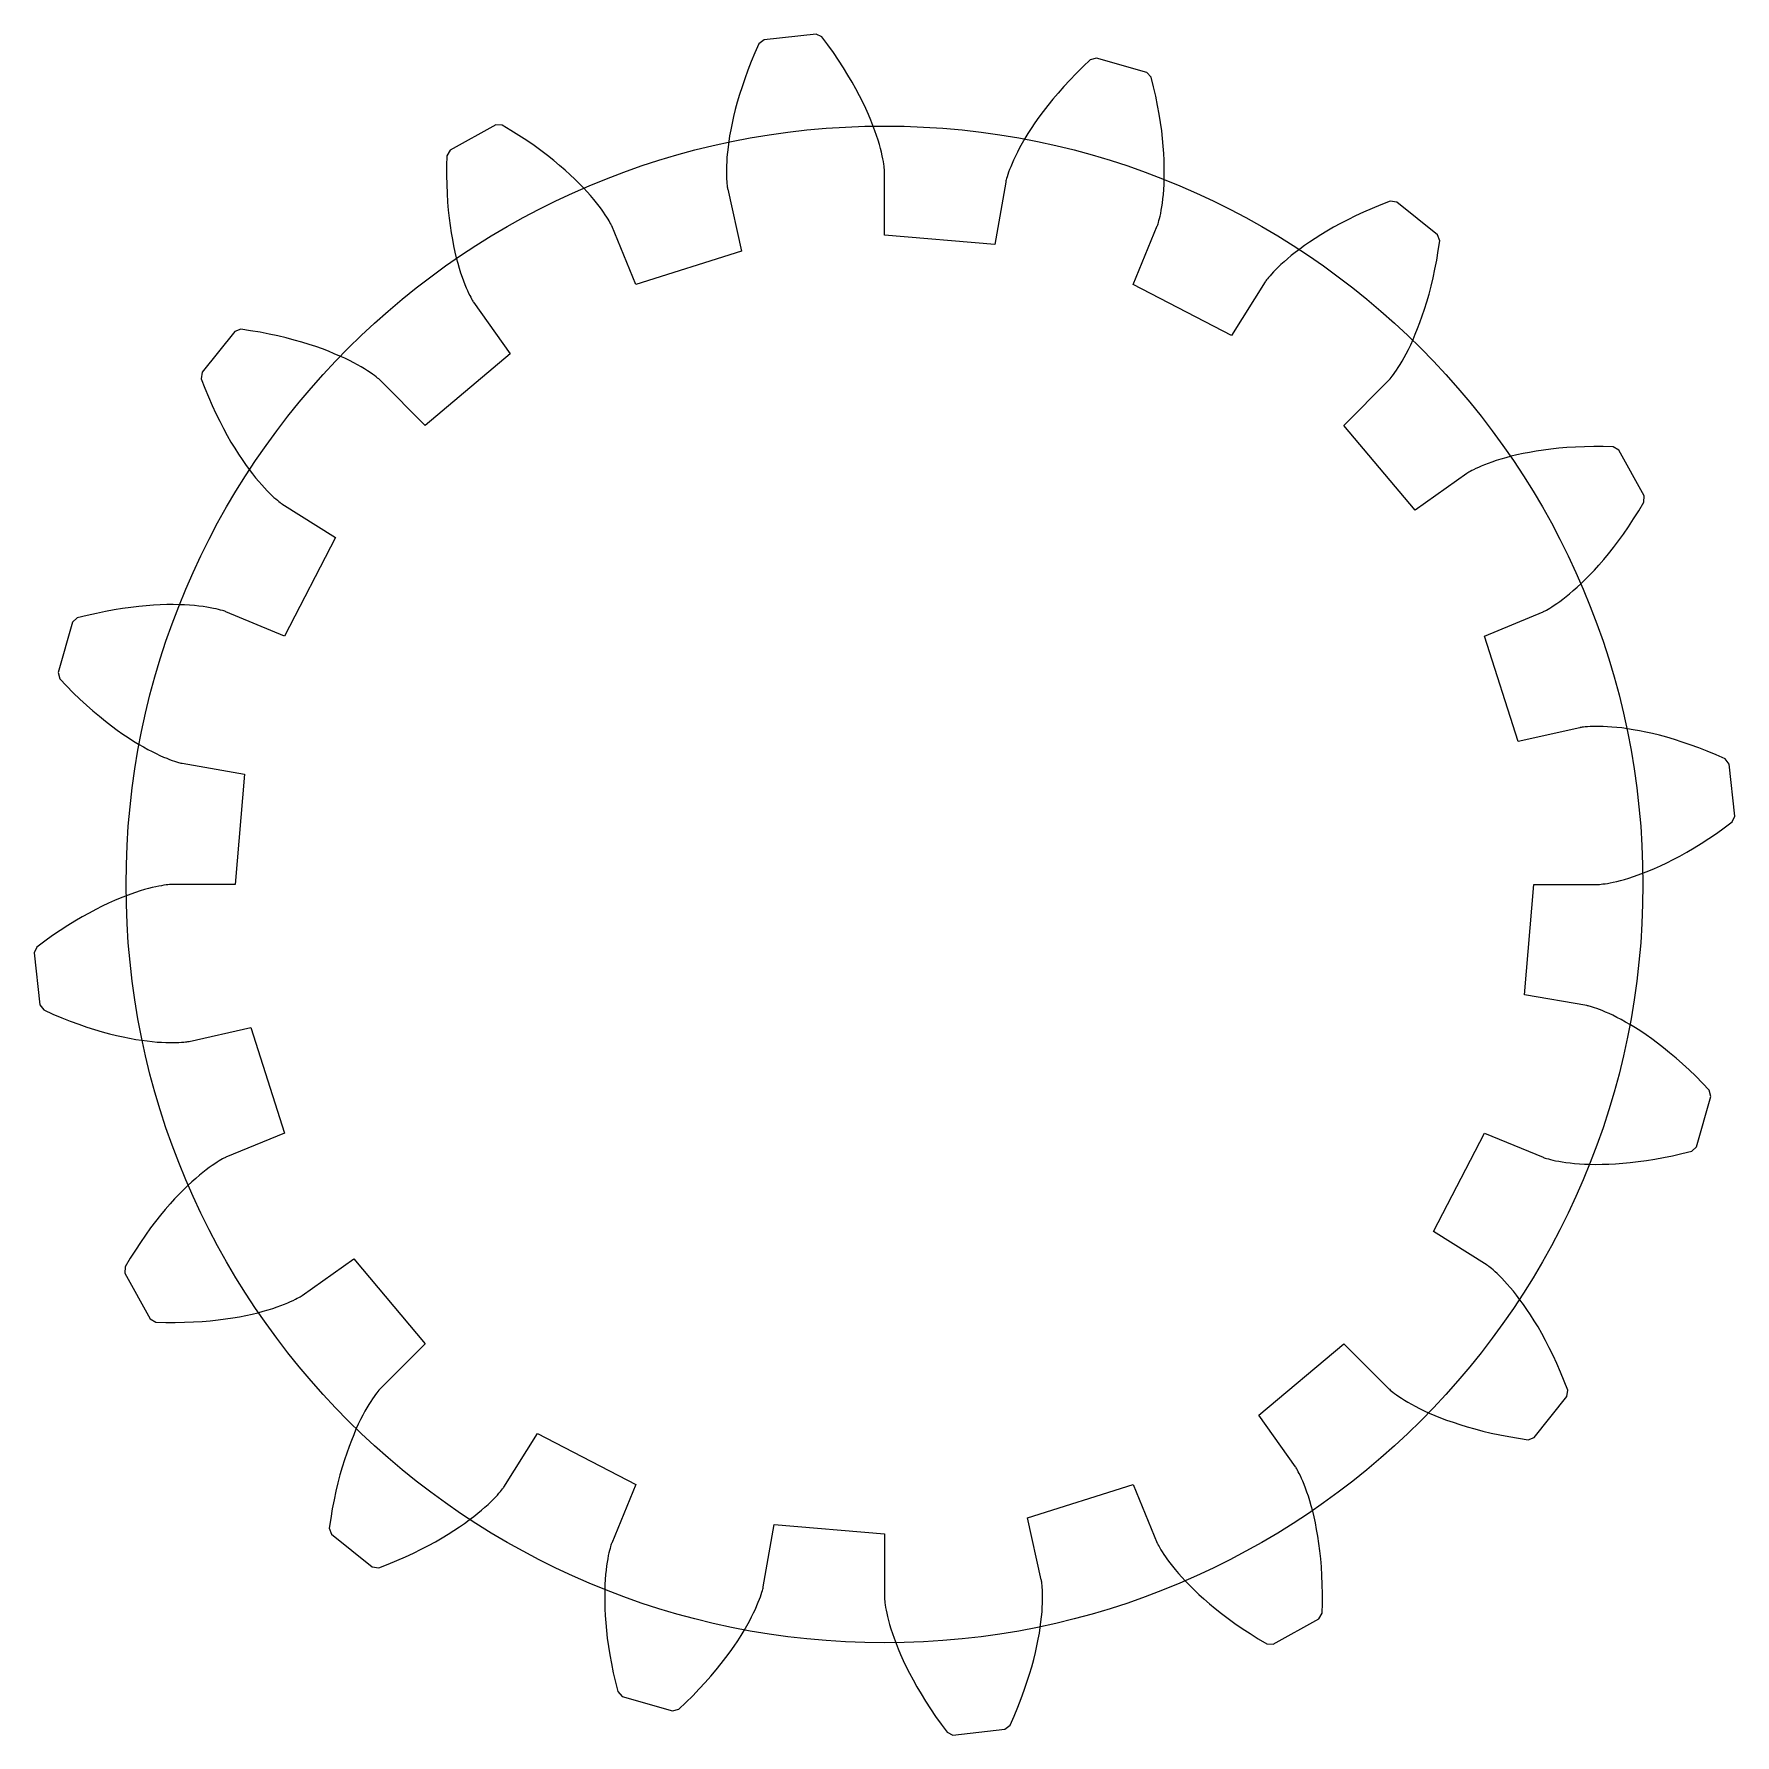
# Model space of a CAD drawing. Extents: x -10.5 to 10.5, y 74.1 to 95.2.
import ezdxf

# ---------------------------------------------------------------- set-up
doc = ezdxf.new("R2010")
doc.units = 0
doc.layers.get('0').update_dxf_attribs({"linetype": 'CONTINUOUS'})

msp = doc.modelspace()

# ---------------------------------------------------------------- linework, layer by layer
msp.add_lwpolyline([(8.055, 84.667), (8.841, 84.667), (8.847, 84.667), (8.857, 84.667), (8.87, 84.668), (8.888, 84.67), (8.911, 84.673), (8.937, 84.676), (8.967, 84.681), (9.001, 84.687), (9.04, 84.695), (9.082, 84.705), (9.128, 84.717), (9.178, 84.73), (9.232, 84.746), (9.289, 84.765), (9.35, 84.786), (9.414, 84.81), (9.482, 84.837), (9.553, 84.867), (9.627, 84.9), (9.704, 84.936), (9.784, 84.977), (9.867, 85.02), (9.953, 85.068), (10.041, 85.12), (10.131, 85.176), (10.224, 85.236), (10.319, 85.3), (10.417, 85.369), (10.515, 85.443), (10.549, 85.516), (10.477, 86.16), (10.429, 86.224), (10.316, 86.274), (10.206, 86.319), (10.099, 86.361), (9.995, 86.399), (9.894, 86.434), (9.797, 86.465), (9.703, 86.493), (9.612, 86.517), (9.525, 86.539), (9.442, 86.558), (9.363, 86.574), (9.287, 86.587), (9.215, 86.599), (9.147, 86.608), (9.083, 86.615), (9.023, 86.62), (8.967, 86.624), (8.915, 86.627), (8.868, 86.628), (8.825, 86.628), (8.785, 86.627), (8.751, 86.626), (8.72, 86.624), (8.693, 86.622), (8.671, 86.619), (8.653, 86.617), (8.64, 86.615), (8.63, 86.613), (8.625, 86.612), (7.858, 86.439), (7.442, 87.749), (8.168, 88.05), (8.173, 88.052), (8.182, 88.057), (8.195, 88.063), (8.211, 88.071), (8.23, 88.082), (8.253, 88.096), (8.279, 88.112), (8.308, 88.131), (8.341, 88.153), (8.376, 88.178), (8.414, 88.206), (8.455, 88.238), (8.498, 88.273), (8.544, 88.312), (8.592, 88.355), (8.643, 88.402), (8.695, 88.452), (8.749, 88.507), (8.805, 88.566), (8.862, 88.629), (8.921, 88.697), (8.981, 88.769), (9.041, 88.846), (9.103, 88.928), (9.165, 89.014), (9.228, 89.105), (9.292, 89.201), (9.355, 89.302), (9.418, 89.408), (9.421, 89.488), (9.109, 90.056), (9.039, 90.096), (8.916, 90.099), (8.797, 90.099), (8.682, 90.097), (8.571, 90.093), (8.465, 90.086), (8.363, 90.077), (8.266, 90.067), (8.173, 90.055), (8.084, 90.042), (8, 90.027), (7.92, 90.011), (7.845, 89.995), (7.774, 89.978), (7.708, 89.96), (7.646, 89.942), (7.588, 89.925), (7.535, 89.907), (7.487, 89.889), (7.442, 89.872), (7.402, 89.856), (7.366, 89.84), (7.335, 89.825), (7.307, 89.812), (7.284, 89.8), (7.264, 89.789), (7.248, 89.78), (7.236, 89.773), (7.228, 89.768), (7.224, 89.765), (6.581, 89.311), (5.696, 90.362), (6.252, 90.919), (6.256, 90.922), (6.262, 90.93), (6.271, 90.94), (6.283, 90.954), (6.297, 90.972), (6.312, 90.993), (6.33, 91.018), (6.35, 91.046), (6.372, 91.079), (6.395, 91.116), (6.419, 91.157), (6.445, 91.202), (6.471, 91.251), (6.499, 91.304), (6.527, 91.362), (6.556, 91.425), (6.584, 91.491), (6.613, 91.563), (6.642, 91.639), (6.671, 91.719), (6.699, 91.804), (6.727, 91.894), (6.754, 91.988), (6.779, 92.087), (6.804, 92.191), (6.827, 92.299), (6.849, 92.412), (6.869, 92.529), (6.887, 92.651), (6.859, 92.726), (6.353, 93.131), (6.273, 93.142), (6.158, 93.097), (6.048, 93.052), (5.943, 93.006), (5.842, 92.96), (5.747, 92.913), (5.656, 92.866), (5.57, 92.819), (5.488, 92.772), (5.412, 92.726), (5.34, 92.68), (5.272, 92.635), (5.209, 92.591), (5.15, 92.549), (5.095, 92.507), (5.045, 92.467), (4.999, 92.428), (4.957, 92.392), (4.918, 92.357), (4.884, 92.324), (4.853, 92.293), (4.826, 92.265), (4.802, 92.239), (4.782, 92.216), (4.765, 92.196), (4.751, 92.179), (4.74, 92.165), (4.732, 92.153), (4.726, 92.145), (4.723, 92.141), (4.303, 91.476), (3.083, 92.109), (3.383, 92.835), (3.385, 92.84), (3.389, 92.849), (3.393, 92.862), (3.398, 92.88), (3.404, 92.901), (3.411, 92.927), (3.418, 92.957), (3.426, 92.991), (3.433, 93.029), (3.44, 93.072), (3.447, 93.119), (3.453, 93.17), (3.459, 93.226), (3.464, 93.286), (3.468, 93.35), (3.47, 93.419), (3.471, 93.492), (3.471, 93.569), (3.469, 93.65), (3.464, 93.735), (3.458, 93.825), (3.449, 93.918), (3.438, 94.015), (3.424, 94.117), (3.407, 94.222), (3.387, 94.331), (3.364, 94.443), (3.337, 94.559), (3.307, 94.679), (3.253, 94.738), (2.63, 94.918), (2.552, 94.897), (2.463, 94.812), (2.379, 94.728), (2.299, 94.645), (2.224, 94.564), (2.154, 94.484), (2.088, 94.406), (2.026, 94.33), (1.969, 94.256), (1.916, 94.183), (1.866, 94.114), (1.821, 94.046), (1.779, 93.981), (1.742, 93.919), (1.707, 93.86), (1.676, 93.804), (1.648, 93.75), (1.623, 93.7), (1.601, 93.653), (1.582, 93.61), (1.565, 93.57), (1.551, 93.534), (1.539, 93.501), (1.529, 93.472), (1.521, 93.446), (1.514, 93.425), (1.51, 93.408), (1.506, 93.394), (1.504, 93.385), (1.503, 93.379), (1.369, 92.604), (0, 92.722), (0, 93.508), (0, 93.514), (-0.001, 93.523), (-0.002, 93.537), (-0.003, 93.555), (-0.006, 93.577), (-0.01, 93.603), (-0.014, 93.634), (-0.021, 93.668), (-0.029, 93.706), (-0.038, 93.749), (-0.05, 93.795), (-0.064, 93.845), (-0.08, 93.898), (-0.098, 93.956), (-0.119, 94.016), (-0.143, 94.081), (-0.17, 94.148), (-0.2, 94.219), (-0.233, 94.293), (-0.27, 94.371), (-0.31, 94.451), (-0.354, 94.534), (-0.401, 94.619), (-0.453, 94.707), (-0.509, 94.798), (-0.569, 94.891), (-0.634, 94.986), (-0.702, 95.083), (-0.776, 95.182), (-0.849, 95.216), (-1.493, 95.144), (-1.557, 95.095), (-1.607, 94.982), (-1.653, 94.873), (-1.695, 94.766), (-1.733, 94.662), (-1.767, 94.561), (-1.798, 94.464), (-1.826, 94.37), (-1.851, 94.279), (-1.872, 94.192), (-1.891, 94.109), (-1.907, 94.029), (-1.921, 93.953), (-1.932, 93.881), (-1.941, 93.814), (-1.948, 93.75), (-1.954, 93.69), (-1.957, 93.634), (-1.96, 93.582), (-1.961, 93.535), (-1.961, 93.491), (-1.96, 93.452), (-1.959, 93.417), (-1.957, 93.387), (-1.955, 93.36), (-1.953, 93.338), (-1.95, 93.32), (-1.948, 93.306), (-1.947, 93.297), (-1.945, 93.291), (-1.772, 92.524), (-3.083, 92.109), (-3.383, 92.835), (-3.386, 92.84), (-3.39, 92.849), (-3.396, 92.861), (-3.405, 92.877), (-3.415, 92.897), (-3.429, 92.92), (-3.445, 92.946), (-3.464, 92.975), (-3.486, 93.007), (-3.511, 93.043), (-3.539, 93.081), (-3.571, 93.122), (-3.606, 93.165), (-3.645, 93.211), (-3.688, 93.259), (-3.735, 93.309), (-3.786, 93.362), (-3.84, 93.416), (-3.899, 93.471), (-3.963, 93.529), (-4.03, 93.587), (-4.103, 93.647), (-4.18, 93.708), (-4.261, 93.77), (-4.347, 93.832), (-4.438, 93.895), (-4.534, 93.958), (-4.635, 94.021), (-4.741, 94.085), (-4.821, 94.088), (-5.389, 93.775), (-5.429, 93.706), (-5.432, 93.582), (-5.433, 93.463), (-5.43, 93.348), (-5.426, 93.238), (-5.419, 93.132), (-5.411, 93.03), (-5.4, 92.932), (-5.388, 92.839), (-5.375, 92.751), (-5.36, 92.666), (-5.345, 92.587), (-5.328, 92.512), (-5.311, 92.441), (-5.294, 92.374), (-5.276, 92.313), (-5.258, 92.255), (-5.24, 92.202), (-5.222, 92.153), (-5.205, 92.109), (-5.189, 92.069), (-5.173, 92.033), (-5.159, 92.001), (-5.145, 91.974), (-5.133, 91.95), (-5.122, 91.931), (-5.113, 91.915), (-5.106, 91.903), (-5.101, 91.895), (-5.098, 91.89), (-4.645, 91.248), (-5.696, 90.362), (-6.252, 90.918), (-6.256, 90.922), (-6.263, 90.929), (-6.274, 90.938), (-6.287, 90.949), (-6.305, 90.963), (-6.326, 90.979), (-6.351, 90.997), (-6.38, 91.017), (-6.412, 91.039), (-6.449, 91.062), (-6.49, 91.086), (-6.535, 91.112), (-6.584, 91.138), (-6.638, 91.166), (-6.696, 91.194), (-6.758, 91.222), (-6.825, 91.251), (-6.896, 91.28), (-6.972, 91.309), (-7.052, 91.338), (-7.137, 91.366), (-7.227, 91.394), (-7.321, 91.42), (-7.42, 91.446), (-7.524, 91.471), (-7.632, 91.494), (-7.745, 91.516), (-7.862, 91.536), (-7.984, 91.554), (-8.06, 91.526), (-8.465, 91.02), (-8.475, 90.94), (-8.431, 90.825), (-8.385, 90.715), (-8.339, 90.609), (-8.293, 90.509), (-8.246, 90.413), (-8.199, 90.323), (-8.152, 90.236), (-8.106, 90.155), (-8.059, 90.078), (-8.014, 90.006), (-7.969, 89.939), (-7.925, 89.875), (-7.882, 89.816), (-7.84, 89.762), (-7.8, 89.712), (-7.762, 89.665), (-7.725, 89.623), (-7.69, 89.585), (-7.657, 89.551), (-7.627, 89.52), (-7.598, 89.493), (-7.573, 89.469), (-7.55, 89.449), (-7.53, 89.432), (-7.512, 89.418), (-7.498, 89.406), (-7.487, 89.398), (-7.479, 89.393), (-7.474, 89.39), (-6.81, 88.97), (-7.442, 87.749), (-8.168, 88.05), (-8.174, 88.052), (-8.183, 88.055), (-8.196, 88.06), (-8.213, 88.065), (-8.235, 88.071), (-8.26, 88.078), (-8.29, 88.085), (-8.324, 88.092), (-8.363, 88.1), (-8.405, 88.107), (-8.452, 88.114), (-8.504, 88.12), (-8.559, 88.126), (-8.619, 88.131), (-8.684, 88.134), (-8.752, 88.137), (-8.825, 88.138), (-8.902, 88.138), (-8.983, 88.135), (-9.068, 88.131), (-9.158, 88.125), (-9.251, 88.116), (-9.349, 88.104), (-9.45, 88.09), (-9.555, 88.074), (-9.664, 88.054), (-9.776, 88.03), (-9.892, 88.004), (-10.012, 87.974), (-10.071, 87.919), (-10.251, 87.297), (-10.23, 87.219), (-10.145, 87.13), (-10.062, 87.045), (-9.979, 86.966), (-9.897, 86.891), (-9.818, 86.82), (-9.739, 86.754), (-9.663, 86.693), (-9.589, 86.635), (-9.517, 86.582), (-9.447, 86.533), (-9.38, 86.488), (-9.315, 86.446), (-9.253, 86.408), (-9.193, 86.374), (-9.137, 86.343), (-9.084, 86.315), (-9.034, 86.29), (-8.987, 86.268), (-8.943, 86.248), (-8.903, 86.232), (-8.867, 86.217), (-8.834, 86.205), (-8.805, 86.195), (-8.78, 86.187), (-8.758, 86.181), (-8.741, 86.176), (-8.728, 86.173), (-8.718, 86.171), (-8.713, 86.17), (-7.938, 86.036), (-8.055, 84.667), (-8.841, 84.667), (-8.847, 84.666), (-8.857, 84.666), (-8.87, 84.665), (-8.888, 84.663), (-8.911, 84.661), (-8.937, 84.657), (-8.967, 84.652), (-9.001, 84.646), (-9.04, 84.638), (-9.082, 84.628), (-9.128, 84.617), (-9.178, 84.603), (-9.232, 84.587), (-9.289, 84.569), (-9.35, 84.547), (-9.414, 84.524), (-9.482, 84.497), (-9.553, 84.467), (-9.627, 84.434), (-9.704, 84.397), (-9.784, 84.357), (-9.867, 84.313), (-9.953, 84.265), (-10.041, 84.213), (-10.131, 84.158), (-10.224, 84.098), (-10.319, 84.033), (-10.417, 83.964), (-10.515, 83.891), (-10.549, 83.818), (-10.477, 83.173), (-10.429, 83.11), (-10.316, 83.06), (-10.206, 83.014), (-10.099, 82.972), (-9.995, 82.934), (-9.894, 82.899), (-9.797, 82.868), (-9.703, 82.841), (-9.612, 82.816), (-9.525, 82.794), (-9.442, 82.776), (-9.363, 82.76), (-9.287, 82.746), (-9.215, 82.735), (-9.147, 82.726), (-9.083, 82.718), (-9.023, 82.713), (-8.967, 82.709), (-8.915, 82.707), (-8.868, 82.706), (-8.825, 82.705), (-8.785, 82.706), (-8.751, 82.708), (-8.72, 82.71), (-8.693, 82.712), (-8.671, 82.714), (-8.653, 82.716), (-8.64, 82.718), (-8.63, 82.72), (-8.625, 82.721), (-7.858, 82.894), (-7.442, 81.584), (-8.168, 81.283), (-8.173, 81.281), (-8.182, 81.277), (-8.195, 81.271), (-8.211, 81.262), (-8.23, 81.251), (-8.253, 81.238), (-8.279, 81.222), (-8.308, 81.203), (-8.341, 81.181), (-8.376, 81.156), (-8.414, 81.127), (-8.455, 81.096), (-8.498, 81.06), (-8.544, 81.021), (-8.592, 80.978), (-8.643, 80.932), (-8.695, 80.881), (-8.749, 80.826), (-8.805, 80.767), (-8.862, 80.704), (-8.921, 80.636), (-8.981, 80.564), (-9.041, 80.487), (-9.103, 80.406), (-9.165, 80.319), (-9.228, 80.228), (-9.292, 80.132), (-9.355, 80.031), (-9.418, 79.926), (-9.421, 79.845), (-9.109, 79.278), (-9.039, 79.238), (-8.916, 79.234), (-8.797, 79.234), (-8.682, 79.236), (-8.571, 79.241), (-8.465, 79.247), (-8.363, 79.256), (-8.266, 79.266), (-8.173, 79.278), (-8.084, 79.292), (-8, 79.306), (-7.92, 79.322), (-7.845, 79.338), (-7.774, 79.355), (-7.708, 79.373), (-7.646, 79.391), (-7.588, 79.409), (-7.535, 79.427), (-7.487, 79.444), (-7.442, 79.461), (-7.402, 79.478), (-7.366, 79.493), (-7.335, 79.508), (-7.307, 79.522), (-7.284, 79.534), (-7.264, 79.544), (-7.248, 79.553), (-7.236, 79.561), (-7.228, 79.566), (-7.224, 79.569), (-6.581, 80.022), (-5.696, 78.971), (-6.252, 78.415), (-6.256, 78.411), (-6.262, 78.404), (-6.271, 78.393), (-6.283, 78.379), (-6.297, 78.362), (-6.312, 78.341), (-6.33, 78.316), (-6.35, 78.287), (-6.372, 78.254), (-6.395, 78.218), (-6.419, 78.177), (-6.445, 78.132), (-6.471, 78.083), (-6.499, 78.029), (-6.527, 77.971), (-6.556, 77.909), (-6.584, 77.842), (-6.613, 77.771), (-6.642, 77.695), (-6.671, 77.614), (-6.699, 77.529), (-6.727, 77.44), (-6.754, 77.345), (-6.779, 77.246), (-6.804, 77.143), (-6.827, 77.035), (-6.849, 76.922), (-6.869, 76.804), (-6.887, 76.682), (-6.859, 76.607), (-6.353, 76.202), (-6.273, 76.192), (-6.158, 76.236), (-6.048, 76.281), (-5.943, 76.327), (-5.842, 76.374), (-5.747, 76.421), (-5.656, 76.467), (-5.57, 76.514), (-5.488, 76.561), (-5.412, 76.607), (-5.34, 76.653), (-5.272, 76.698), (-5.209, 76.742), (-5.15, 76.785), (-5.095, 76.826), (-5.045, 76.867), (-4.999, 76.905), (-4.957, 76.942), (-4.918, 76.977), (-4.884, 77.009), (-4.853, 77.04), (-4.826, 77.068), (-4.802, 77.094), (-4.782, 77.117), (-4.765, 77.137), (-4.751, 77.154), (-4.74, 77.169), (-4.732, 77.18), (-4.726, 77.188), (-4.723, 77.192), (-4.303, 77.857), (-3.083, 77.225), (-3.383, 76.498), (-3.385, 76.493), (-3.389, 76.484), (-3.393, 76.471), (-3.398, 76.454), (-3.404, 76.432), (-3.411, 76.406), (-3.418, 76.377), (-3.426, 76.342), (-3.433, 76.304), (-3.44, 76.261), (-3.447, 76.214), (-3.453, 76.163), (-3.459, 76.107), (-3.464, 76.047), (-3.468, 75.983), (-3.47, 75.914), (-3.471, 75.842), (-3.471, 75.765), (-3.469, 75.683), (-3.464, 75.598), (-3.458, 75.509), (-3.449, 75.415), (-3.438, 75.318), (-3.424, 75.217), (-3.407, 75.112), (-3.387, 75.003), (-3.364, 74.89), (-3.337, 74.774), (-3.307, 74.655), (-3.253, 74.596), (-2.63, 74.415), (-2.552, 74.436), (-2.463, 74.521), (-2.379, 74.605), (-2.299, 74.688), (-2.224, 74.769), (-2.154, 74.849), (-2.088, 74.927), (-2.026, 75.003), (-1.969, 75.078), (-1.916, 75.15), (-1.866, 75.22), (-1.821, 75.287), (-1.779, 75.352), (-1.742, 75.414), (-1.707, 75.473), (-1.676, 75.53), (-1.648, 75.583), (-1.623, 75.633), (-1.601, 75.68), (-1.582, 75.723), (-1.565, 75.763), (-1.551, 75.8), (-1.539, 75.833), (-1.529, 75.862), (-1.521, 75.887), (-1.514, 75.908), (-1.51, 75.926), (-1.506, 75.939), (-1.504, 75.949), (-1.503, 75.954), (-1.369, 76.729), (0, 76.612), (0, 75.825), (0, 75.82), (0.001, 75.81), (0.002, 75.796), (0.003, 75.778), (0.006, 75.756), (0.01, 75.73), (0.014, 75.7), (0.021, 75.665), (0.029, 75.627), (0.038, 75.585), (0.05, 75.538), (0.064, 75.489), (0.08, 75.435), (0.098, 75.378), (0.119, 75.317), (0.143, 75.253), (0.17, 75.185), (0.2, 75.114), (0.233, 75.04), (0.27, 74.963), (0.31, 74.883), (0.354, 74.8), (0.401, 74.714), (0.453, 74.626), (0.509, 74.535), (0.569, 74.442), (0.634, 74.347), (0.702, 74.25), (0.776, 74.151), (0.849, 74.117), (1.493, 74.189), (1.557, 74.238), (1.607, 74.351), (1.653, 74.461), (1.695, 74.568), (1.733, 74.672), (1.767, 74.772), (1.798, 74.87), (1.826, 74.964), (1.851, 75.054), (1.872, 75.141), (1.891, 75.225), (1.907, 75.304), (1.921, 75.38), (1.932, 75.452), (1.941, 75.52), (1.948, 75.584), (1.954, 75.644), (1.957, 75.7), (1.96, 75.751), (1.961, 75.799), (1.961, 75.842), (1.96, 75.881), (1.959, 75.916), (1.957, 75.947), (1.955, 75.973), (1.953, 75.995), (1.95, 76.013), (1.948, 76.027), (1.947, 76.037), (1.945, 76.042), (1.772, 76.809), (3.083, 77.225), (3.383, 76.498), (3.386, 76.493), (3.39, 76.485), (3.396, 76.472), (3.405, 76.456), (3.415, 76.437), (3.429, 76.414), (3.445, 76.388), (3.464, 76.358), (3.486, 76.326), (3.511, 76.291), (3.539, 76.252), (3.571, 76.212), (3.606, 76.168), (3.645, 76.122), (3.688, 76.074), (3.735, 76.024), (3.786, 75.972), (3.84, 75.918), (3.899, 75.862), (3.963, 75.805), (4.03, 75.746), (4.103, 75.686), (4.18, 75.625), (4.261, 75.564), (4.347, 75.501), (4.438, 75.438), (4.534, 75.375), (4.635, 75.312), (4.741, 75.249), (4.821, 75.245), (5.389, 75.558), (5.429, 75.628), (5.432, 75.751), (5.433, 75.87), (5.43, 75.985), (5.426, 76.095), (5.419, 76.202), (5.411, 76.304), (5.4, 76.401), (5.388, 76.494), (5.375, 76.583), (5.36, 76.667), (5.345, 76.747), (5.328, 76.822), (5.311, 76.893), (5.294, 76.959), (5.276, 77.021), (5.258, 77.078), (5.24, 77.131), (5.222, 77.18), (5.205, 77.224), (5.189, 77.264), (5.173, 77.3), (5.159, 77.332), (5.145, 77.36), (5.133, 77.383), (5.122, 77.403), (5.113, 77.418), (5.106, 77.43), (5.101, 77.438), (5.098, 77.443), (4.645, 78.085), (5.696, 78.971), (6.252, 78.415), (6.256, 78.411), (6.263, 78.405), (6.274, 78.396), (6.287, 78.384), (6.305, 78.37), (6.326, 78.354), (6.351, 78.336), (6.38, 78.316), (6.412, 78.295), (6.449, 78.272), (6.49, 78.247), (6.535, 78.222), (6.584, 78.195), (6.638, 78.168), (6.696, 78.14), (6.758, 78.111), (6.825, 78.082), (6.896, 78.053), (6.972, 78.024), (7.052, 77.996), (7.137, 77.967), (7.227, 77.94), (7.321, 77.913), (7.42, 77.887), (7.524, 77.863), (7.632, 77.839), (7.745, 77.818), (7.862, 77.798), (7.984, 77.78), (8.06, 77.808), (8.465, 78.314), (8.475, 78.393), (8.431, 78.508), (8.385, 78.619), (8.339, 78.724), (8.293, 78.824), (8.246, 78.92), (8.199, 79.011), (8.152, 79.097), (8.106, 79.178), (8.059, 79.255), (8.014, 79.327), (7.969, 79.395), (7.925, 79.458), (7.882, 79.517), (7.84, 79.571), (7.8, 79.622), (7.762, 79.668), (7.725, 79.71), (7.69, 79.748), (7.657, 79.783), (7.627, 79.814), (7.598, 79.841), (7.573, 79.864), (7.55, 79.885), (7.53, 79.902), (7.512, 79.916), (7.498, 79.927), (7.487, 79.935), (7.479, 79.941), (7.474, 79.944), (6.81, 80.364), (7.442, 81.584), (8.168, 81.283), (8.174, 81.281), (8.183, 81.278), (8.196, 81.274), (8.213, 81.268), (8.235, 81.262), (8.26, 81.256), (8.29, 81.248), (8.324, 81.241), (8.363, 81.234), (8.405, 81.227), (8.452, 81.22), (8.504, 81.213), (8.559, 81.207), (8.619, 81.203), (8.684, 81.199), (8.752, 81.196), (8.825, 81.195), (8.902, 81.196), (8.983, 81.198), (9.068, 81.202), (9.158, 81.209), (9.251, 81.218), (9.349, 81.229), (9.45, 81.243), (9.555, 81.26), (9.664, 81.28), (9.776, 81.303), (9.892, 81.329), (10.012, 81.36), (10.071, 81.414), (10.251, 82.037), (10.23, 82.114), (10.145, 82.204), (10.062, 82.288), (9.979, 82.368), (9.897, 82.443), (9.818, 82.513), (9.739, 82.579), (9.663, 82.641), (9.589, 82.698), (9.517, 82.751), (9.447, 82.8), (9.38, 82.846), (9.315, 82.887), (9.253, 82.925), (9.193, 82.96), (9.137, 82.991), (9.084, 83.019), (9.034, 83.044), (8.987, 83.066), (8.943, 83.085), (8.903, 83.102), (8.867, 83.116), (8.834, 83.128), (8.805, 83.138), (8.78, 83.146), (8.758, 83.152), (8.741, 83.157), (8.728, 83.16), (8.718, 83.162), (8.713, 83.164), (7.938, 83.297), (8.055, 84.667)])
at = {"color": 1}
msp.add_lwpolyline([(9.407, 84.667), (9.407, 84.667)], dxfattribs=at)
at = {"linetype": 'Continuous'}
msp.add_circle((0, 84.667), 9.407, dxfattribs=at)

doc.saveas('drawing.dxf')
